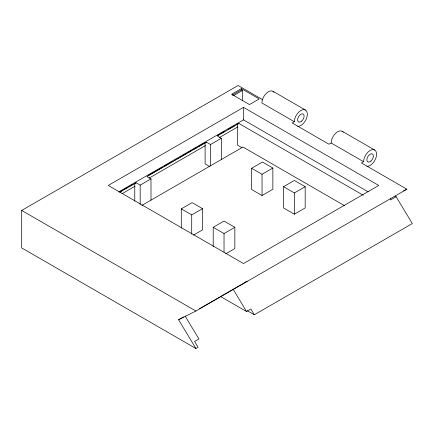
<?xml version="1.0" encoding="UTF-8"?>
<svg xmlns="http://www.w3.org/2000/svg" width="434" height="434" viewBox="0 0 434 434"><rect width="100%" height="100%" fill="white"/><g stroke="black" fill="none" stroke-linecap="round" stroke-linejoin="round"><path stroke-width="0.65" d="M185.079 316.012L198.929 339.003L194.6 341.498L198.067 347.249L195.902 348.497L21.7 247.922L21.7 210.441L238.098 85.503L262.847 99.793M241.347 88.628L231.61 94.249L249.458 104.556L259.196 98.936L241.347 88.628L241.347 89.876L232.179 95.165M233.769 95.496L242.427 90.5L242.427 100.623M243.507 107.366L108.261 185.454L243.507 263.541L378.757 185.454L243.507 107.366L243.507 119.86L118.797 191.861M120.733 191.372L122.486 190.358M123.657 189.685L124.824 189.007M125.996 188.334L127.748 187.32M128.92 186.642L130.091 185.969M131.258 185.291L133.016 184.282M148.504 175.336L152.589 172.976M153.755 172.303L157.84 169.949M159.007 169.271L162.506 167.253M164.258 166.244L170.676 162.538M171.842 161.86L173.009 161.188M174.761 160.179L175.927 159.506M177.094 158.833L178.26 158.155M180.012 157.146L181.179 156.473M182.345 155.801L184.092 154.786M185.264 154.113L186.43 153.441M187.596 152.768L191.682 150.408M192.848 149.735L196.927 147.381M198.099 146.703L204.517 142.998M217.673 135.403L219.425 134.388M220.597 133.715L224.107 131.686M228.203 129.327L232.293 126.961M233.465 126.283L234.631 125.61M236.389 124.596L237.555 123.923L237.555 145.162L241.884 147.658M119.762 192.262L136.135 182.806L140.177 185.139L150.999 178.895L150.999 200.134M221.329 159.528L221.329 138.289L210.506 144.538L206.465 142.206L146.958 176.562L150.999 178.895M363.247 195.24L238.928 123.462L217.288 135.956L221.329 138.289M122.095 193.71L135.007 186.251M149.095 178.119L205.445 145.585M219.533 137.453L237.729 126.945M141.885 205.396L242.969 147.034L344.471 205.635M297.61 126.354A9.179 5.3 -60 0 0 306.957 117.028A9.179 5.3 -60 0 0 301.983 109.954A9.179 5.3 -60 0 0 294.361 121.737L292.196 122.985L328.988 144.224L331.153 142.976A9.179 5.3 -60 0 1 335.965 132.956A9.179 5.3 -60 0 1 343.267 132.234M181.293 228.127L181.293 208.879L192.116 202.635L202.537 208.651L202.537 229.89L193.423 235.147M251.622 168.273L262.445 162.028L272.867 168.045L272.867 189.284L262.044 195.533L251.622 189.512L251.622 168.273L262.044 174.289L272.867 168.045M181.293 208.879L191.714 214.895L202.537 208.651M213.213 246.555L213.213 227.308L224.031 221.058L234.854 227.308L234.854 248.546L225.74 253.809M283.543 186.701L294.361 180.457L305.183 186.701L305.183 207.94L294.361 214.19L283.543 207.94L283.543 186.701L294.361 192.951L305.183 186.701M213.213 227.308L224.031 233.552L234.854 227.308M366.855 166.331A9.179 5.3 -60 0 0 376.202 157.01A9.179 5.3 -60 0 0 371.227 149.936A9.179 5.3 -60 0 0 363.611 161.714L361.446 162.967L406.891 189.202L195.902 311.015L178.591 319.76L195.902 348.497M178.591 319.76L183.457 316.95M199.537 308.71L247.141 281.221L245.335 282.138M247.299 310.706L254.329 314.764L412.3 223.559L396.144 196.738L390.73 199.862L390.372 198.132M220.624 296.552L246.539 311.514L250.868 309.019L254.329 314.764M406.891 189.202L403.436 190.862M238.016 123.771L238.928 123.462M206.465 142.206L205.098 142.661L205.098 163.9L209.427 166.401M136.135 182.806L134.768 183.267L134.768 201.186M272.986 91.297L305.444 110.035M342.231 131.274L374.694 150.018M241.347 89.876L242.427 90.5M294.361 121.737L261.903 102.994A9.179 5.3 -60 0 1 266.715 92.974A9.179 5.3 -60 0 1 274.017 92.252M331.153 142.976L363.611 161.714M394.973 196.065L396.144 196.738M243.507 119.86L368.222 191.861M21.7 210.441L195.902 311.015M233.036 289.104L246.539 311.514M294.361 192.951L294.361 214.19M262.044 174.289L262.044 195.533M224.031 233.552L224.031 252.138M210.506 144.538L210.506 165.777M191.714 214.895L191.714 234.143M140.177 185.139L140.177 204.387M301.695 121.124A4.59 2.653 -60 0 0 303.149 114.012A4.59 2.653 -60 0 0 297.719 118.829A4.59 2.653 -60 0 0 301.695 121.124M370.94 161.101A4.59 2.653 -60 0 0 372.399 153.994A4.59 2.653 -60 0 0 366.969 158.806A4.59 2.653 -60 0 0 370.94 161.101"/></g></svg>
